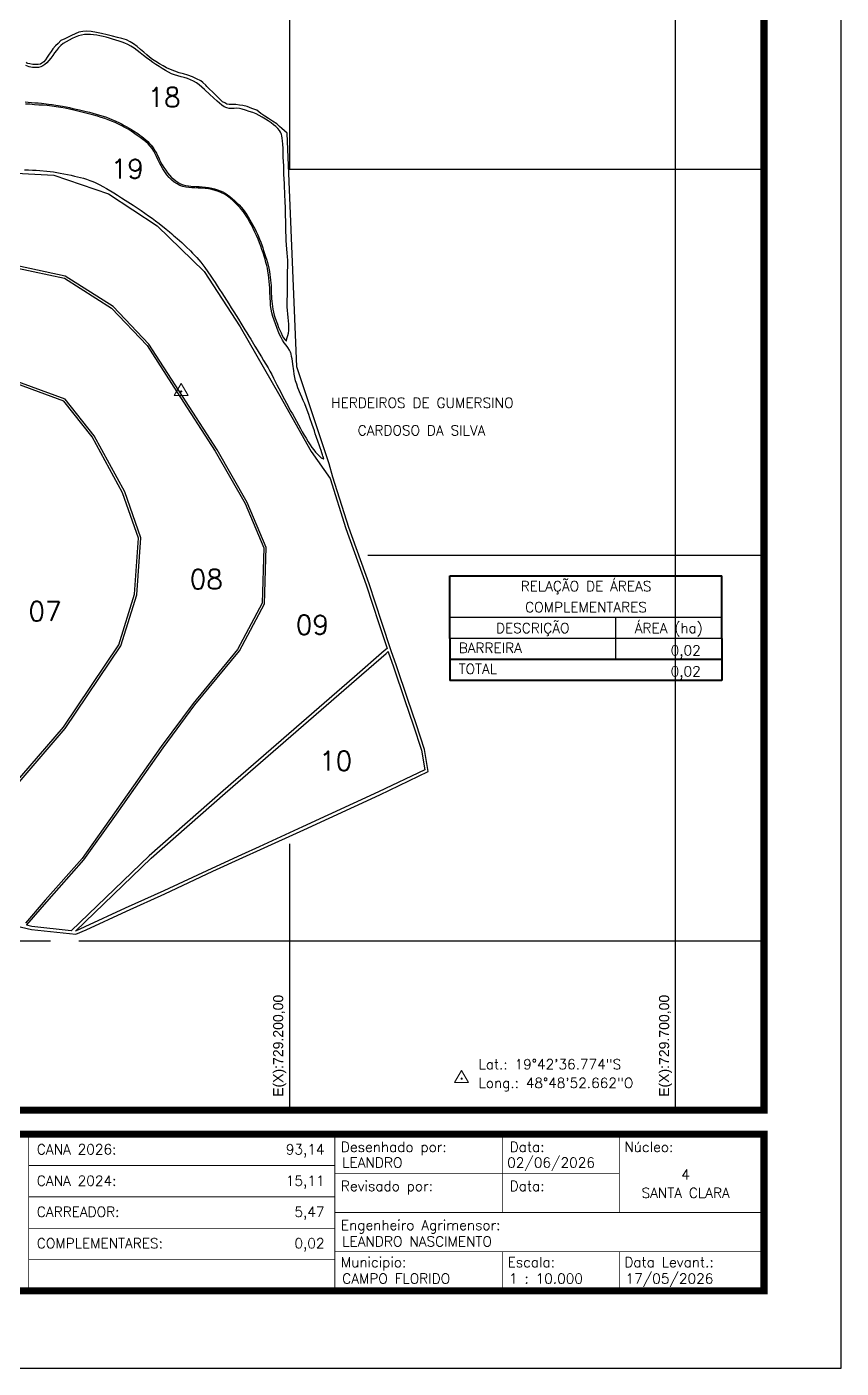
# Model space of a CAD drawing. Header units: millimetres. Extents: x 727815 to 729915, y 7817846 to 7820816.
# Drawn here: x 728860 to 729915, y 7817846 to 7819584 of the extents above; entities that cross this region are included whole.
import ezdxf
from ezdxf.enums import TextEntityAlignment as Align

# ---------------------------------------------------------------- set-up
doc = ezdxf.new("R2010")
doc.units = ezdxf.units.MM
doc.linetypes.add('LIN0', pattern=[0])
for name, color, linetype in [('0114001123', 1, 'Continuous'), ('0114001123007', 5, 'Continuous'), ('0114001123008', 5, 'Continuous'), ('0114001123009', 5, 'Continuous'), ('0114001123010', 5, 'Continuous'), ('MALHA', 8, 'Continuous'), ('MARGEM', 5, 'Continuous'), ('QUADRO_DE_AREAS_COMPLEMENTARES', 7, 'Continuous'), ('TEXTO', 7, 'Continuous')]:
    doc.layers.add(name, color=color, linetype=linetype)
doc.layers.add('0114001123018', color=5, linetype='Continuous', lineweight=25)
doc.layers.add('0114001123019', color=5, linetype='Continuous', lineweight=25)
doc.styles.add('Simplex', font='simplex.shx')
doc.styles.get("Standard").update_dxf_attribs({"font": 'arial.ttf'})

msp = doc.modelspace()

# ---------------------------------------------------------------- linework, layer by layer
at = {"layer": '0114001123', "linetype": 'Continuous'}
msp.add_lwpolyline([(728776.8, 7818435.5), (728865.8, 7818414.9), (728923.5, 7818408.6), (728936.6, 7818414.6), (728988.9, 7818438.7), (729038.9, 7818461.2), (729101.1, 7818490.4), (729139.8, 7818508), (729162.5, 7818518.5), (729218.7, 7818544.1), (729317.4, 7818589.3), (729379.8, 7818619.4), (729375.1, 7818648.2), (729364.1, 7818681.4), (729353.6, 7818712.8), (729338.7, 7818756.3), (729332, 7818775.9), (729319.7, 7818812.6), (729303.2, 7818862.5), (729277.1, 7818935.6), (729256.5, 7819000.8), (729251.7, 7819018.2), (729209.7, 7819143.7), (729197, 7819446.4), (729190.4, 7819452.5), (729187.1, 7819455.4), (729183.6, 7819458.6), (729178.2, 7819462.1), (729173.1, 7819465.4), (729168.1, 7819468.8), (729163.1, 7819472.3), (729157.7, 7819476.2), (729151.5, 7819478.7), (729145.4, 7819481.1), (729139.8, 7819482.6), (729135.3, 7819483.1), (729130.8, 7819483.6), (729126.1, 7819483.6), (729122.1, 7819483.6), (729119.1, 7819484.3), (729116.3, 7819485.8), (729113.4, 7819487.3), (729110.8, 7819489.9), (729107.7, 7819493), (729104.2, 7819496.3), (729100.3, 7819500.1), (729096.5, 7819503.8), (729095.3, 7819505.1), (729093.3, 7819507.1), (729091.7, 7819508.7), (729087.9, 7819512.1), (729085.3, 7819514.5), (729079.8, 7819517.2), (729074.5, 7819519.8), (729068.7, 7819521.9), (729062.8, 7819523.4), (729057.3, 7819524.7), (729051.7, 7819526.9), (729046.1, 7819529.1), (729041, 7819531.4), (729036.4, 7819534), (729031.7, 7819536.6), (729027.2, 7819539.4), (729022.7, 7819542.1), (729018.8, 7819545), (729015.2, 7819548.2), (729011.4, 7819551.6), (729007.2, 7819555.2), (729002.8, 7819559), (728998.3, 7819562.3), (728993.9, 7819564.9), (728989.2, 7819567.6), (728983.1, 7819569.2), (728977.4, 7819570.7), (728971, 7819572.3), (728963.9, 7819574), (728956.7, 7819575.7), (728950.1, 7819577), (728943.3, 7819578.4), (728937.2, 7819578.9), (728932.5, 7819578.2), (728927.5, 7819577.6), (728922.5, 7819575.3), (728917.9, 7819573.3), (728913.4, 7819571.1), (728909, 7819569), (728904.1, 7819566.5), (728900.4, 7819562.9), (728897, 7819559.6), (728893.8, 7819556), (728891.3, 7819552.4), (728888.8, 7819548.8), (728886.3, 7819545), (728884, 7819541.5), (728881.9, 7819539.1), (728879.4, 7819537.2), (728877.6, 7819535.8), (728874.8, 7819535.6), (728871.1, 7819535.4), (728867.5, 7819535.7), (728863.7, 7819536.4), (728860.9, 7819536.9), (728859.5, 7819538.5)], dxfattribs=at)
at = {"layer": '0114001123007'}
msp.add_lwpolyline([(728762.6, 7819110.3), (728765.4, 7819054.5), (728772.3, 7818912.1), (728778.2, 7818791.3), (728783.9, 7818663.6), (728788.2, 7818564.8), (728789, 7818551.5), (728796, 7818557.7), (728842.6, 7818601.9), (728907.4, 7818677.1), (728979, 7818783.7), (728999.5, 7818849.2), (729004.7, 7818922), (728983.9, 7818980.6), (728944.5, 7819053), (728908, 7819099.3), (728822, 7819130.7), (728790.3, 7819122.8), (728765.7, 7819112.4)], close=True, dxfattribs=at)
at = {"layer": '0114001123008'}
for points in [[(728847.7, 7819271.7), (728908.6, 7819258.6), (728969.8, 7819219.7), (729015.8, 7819171.5), (729054.4, 7819111.4), (729103.7, 7819034.8), (729142.7, 7818966.6), (729166.9, 7818909.3), (729164.8, 7818837.5), (729132.8, 7818777.5), (729075.3, 7818707.6), (729034.1, 7818652.1), (728973.7, 7818566.1), (728931.6, 7818506.9), (728883.8, 7818452.9), (728858, 7818423)], [(728844.7, 7818599.9), (728909.7, 7818675.3), (728981.7, 7818782.4), (729002.4, 7818848.6), (729007.7, 7818922.4), (728986.7, 7818981.8), (728947, 7819054.6), (728909.8, 7819101.8), (728822.1, 7819133.9)]]:
    msp.add_lwpolyline(points, dxfattribs=at)
at = {"layer": '0114001123009'}
msp.add_lwpolyline([(728821, 7819395.9), (728895, 7819392.3), (728965.7, 7819368.2), (729028.8, 7819326.6), (729089.8, 7819267.4), (729136.1, 7819195.6), (729187.6, 7819106.1), (729228.2, 7819034.3), (729252.9, 7818999), (729273.3, 7818934.4), (729299.4, 7818861.2), (729315.9, 7818811.3), (729326.8, 7818778.9), (729322.7, 7818775.7), (729284.2, 7818742.4), (729114.2, 7818594.3), (729018.5, 7818510.2), (728917.3, 7818413.3), (728866.5, 7818418.8), (728859.6, 7818420.4), (728860.1, 7818420.9), (728886, 7818450.9), (728933.9, 7818505), (728976.2, 7818564.4), (729036.5, 7818650.3), (729077.6, 7818705.8), (729135.3, 7818775.8), (729167.8, 7818836.7), (729169.9, 7818909.9), (729145.4, 7818968), (729106.3, 7819036.3), (729056.9, 7819113), (729018.1, 7819173.4), (728971.7, 7819222), (728909.7, 7819261.4), (728847.8, 7819274.8)], dxfattribs=at)
at = {"layer": '0114001123010'}
msp.add_lwpolyline([(729328.1, 7818774.9), (729328.2, 7818774.6), (729334.9, 7818755), (729349.8, 7818711.5), (729360.3, 7818680.1), (729371.2, 7818647.3), (729375.4, 7818621.7), (729315.7, 7818593), (729217, 7818547.8), (729160.8, 7818522.1), (729138.1, 7818511.6), (729099.4, 7818494), (729037.2, 7818464.8), (728987.2, 7818442.4), (728934.9, 7818418.3), (728922.9, 7818412.7), (729021.1, 7818507.2), (729116.8, 7818591.3), (729286.9, 7818739.4), (729325.3, 7818772.6)], close=True, dxfattribs=at)
at = {"layer": '0114001123018'}
msp.add_lwpolyline([(728857.7, 7819487), (728861.8, 7819486.6), (728866.1, 7819486.2), (728870.3, 7819486), (728874.6, 7819485.8), (728879.1, 7819485.3), (728888.1, 7819484.2), (728892.7, 7819483.6), (728897.3, 7819483), (728906.2, 7819481.5), (728910.7, 7819480.6), (728915.1, 7819479.7), (728919.5, 7819478.7), (728923.9, 7819477.7), (728928.2, 7819476.8), (728936.7, 7819474.7), (728941.1, 7819473.7), (728945.5, 7819472.6), (728949.9, 7819471.4), (728954.2, 7819470), (728958.7, 7819468.7), (728963.1, 7819467.3), (728967.2, 7819465.6), (728975.1, 7819462.3), (728978.9, 7819460.6), (728982.4, 7819458.6), (728985.9, 7819456.7), (728989.4, 7819454.8), (728992.6, 7819452.9), (728995.5, 7819451.2), (728998.3, 7819449.5), (729003.6, 7819446), (729006.2, 7819444.2), (729008.8, 7819442.2), (729011.5, 7819440.1), (729016.6, 7819435.7), (729019, 7819433.4), (729021, 7819431.1), (729022.7, 7819428.7), (729024.4, 7819426.2), (729026.1, 7819423.5), (729027.8, 7819420.6), (729029.4, 7819417.8), (729030.8, 7819414.8), (729032, 7819411.9), (729033.4, 7819408.8), (729035.2, 7819405.5), (729037.3, 7819402.2), (729039.8, 7819398.7), (729042.3, 7819395.3), (729047.5, 7819389.3), (729050.2, 7819386.9), (729052.9, 7819385), (729056, 7819382.6), (729059.1, 7819381), (729062.3, 7819379.8), (729065.8, 7819379), (729069.2, 7819378.4), (729072.4, 7819378), (729079.3, 7819377.6), (729083.1, 7819377.3), (729087.1, 7819377.1), (729091.2, 7819376.8), (729095.3, 7819376.3), (729099.4, 7819375.4), (729103.2, 7819374.4), (729106.9, 7819373.3), (729110.3, 7819372), (729113.7, 7819370.4), (729116.8, 7819368.7), (729119.8, 7819366.6), (729122.8, 7819364.4), (729125.8, 7819362), (729128.8, 7819359.3), (729131.8, 7819356.5), (729134.8, 7819353.6), (729137.5, 7819350.6), (729140.1, 7819347.6), (729142.5, 7819344.5), (729144.8, 7819341.3), (729146.8, 7819338.1), (729150.6, 7819331.5), (729152.4, 7819328.3), (729154, 7819325.2), (729155.6, 7819322.1), (729157.1, 7819319.1), (729158.6, 7819315.9), (729160, 7819312.7), (729161.5, 7819309.1), (729163, 7819305.5), (729164.2, 7819301.9), (729165.5, 7819298.2), (729166.6, 7819294.6), (729168, 7819290.7), (729169.2, 7819286.9), (729170.4, 7819283.2), (729171.5, 7819279.2), (729173.3, 7819271.5), (729174.1, 7819267.5), (729174.7, 7819263.6), (729175.2, 7819259.9), (729175.5, 7819256.2), (729175.9, 7819252.6), (729176.3, 7819249.1), (729176.5, 7819245.7), (729176.5, 7819242.2), (729176.6, 7819238.8), (729176.8, 7819235.5), (729176.9, 7819232.1), (729177.2, 7819228.8), (729177.7, 7819225.4), (729178.3, 7819222), (729178.8, 7819218.5), (729179.5, 7819214.7), (729180.4, 7819210.8), (729181.5, 7819206.8), (729184.5, 7819199), (729186.1, 7819195), (729187.5, 7819191.4), (729189.2, 7819187.7), (729190.9, 7819184.4), (729192.4, 7819181.6), (729194, 7819179.4), (729195.4, 7819177.8), (729196.2, 7819177.2), (729196.3, 7819178.8), (729197.1, 7819181.7), (729198, 7819184.5), (729198.7, 7819187.5), (729199.2, 7819191.1), (729199.4, 7819195.2), (729199.2, 7819199.2), (729198.5, 7819207.8), (729197.9, 7819212.4), (729197.5, 7819217), (729197.3, 7819221.6), (729197.3, 7819226.1), (729197.3, 7819230.9), (729197.4, 7819235.9), (729197.5, 7819241.2), (729197.6, 7819252.1), (729197.7, 7819257.6), (729197.8, 7819263.1), (729197.8, 7819268.2), (729198, 7819272.9), (729198.1, 7819277.4), (729198, 7819281.9), (729197.7, 7819286.5), (729197.2, 7819291.4), (729196.8, 7819296.5), (729196.3, 7819301.8), (729195.8, 7819307.4), (729195.7, 7819313), (729195.5, 7819318.6), (729195.3, 7819324.3), (729195.3, 7819330.3), (729195.2, 7819342.2), (729195, 7819348.1), (729194.4, 7819359.7), (729194.2, 7819365.1), (729194.2, 7819370.4), (729193.9, 7819375.9), (729193.6, 7819381.5), (729192.8, 7819393), (729192.7, 7819398.7), (729192.7, 7819404.4), (729192.4, 7819410), (729192.1, 7819415.5), (729192, 7819421.2), (729191.8, 7819426.8), (729191.5, 7819432.2), (729191.1, 7819436.6), (729190.7, 7819440), (729190.1, 7819443), (729189.8, 7819444.7), (729189.8, 7819444.7), (729189.4, 7819446), (729188.4, 7819448), (729187.1, 7819450.1), (729185.1, 7819452.6), (729182.5, 7819455.1), (729179.6, 7819457.5), (729176.3, 7819460), (729172.7, 7819462.5), (729168.9, 7819464.9), (729165, 7819467.2), (729161.1, 7819469.5), (729156.9, 7819471.5), (729152.5, 7819473.2), (729147.9, 7819474.8), (729143.2, 7819476.5), (729138.9, 7819477.9), (729135.3, 7819478.6), (729132, 7819478.9), (729128.7, 7819478.7), (729125.4, 7819478.6), (729122.2, 7819478.7), (729118.9, 7819479.3), (729115.5, 7819480.7), (729112.6, 7819483), (729109.7, 7819485.4), (729106.6, 7819487.9), (729096.8, 7819496.8), (729090, 7819503), (729086.6, 7819506.2), (729083.2, 7819509.2), (729079.8, 7819511.9), (729076, 7819514.1), (729072.1, 7819515.9), (729068, 7819517.3), (729063.9, 7819518.6), (729059.8, 7819519.7), (729055.6, 7819520.8), (729051.4, 7819522), (729047.3, 7819523.7), (729043.3, 7819525.6), (729039.4, 7819527.8), (729035.4, 7819530.3), (729031.3, 7819532.8), (729027.2, 7819535.4), (729023.2, 7819538.1), (729019.1, 7819541), (729014.9, 7819544.1), (729010.9, 7819547.3), (729006.9, 7819550.5), (729002.9, 7819553.7), (728998.8, 7819556.7), (728994.8, 7819559.3), (728990.9, 7819561.4), (728987.1, 7819563.1), (728983.3, 7819564.4), (728979.4, 7819565.7), (728975.3, 7819567.2), (728971.1, 7819568.6), (728967, 7819569.8), (728962.9, 7819570.8), (728958.7, 7819571.7), (728954.5, 7819572.6), (728950.4, 7819573.4), (728946.5, 7819574), (728942.5, 7819574.3), (728938.4, 7819574.3), (728934.5, 7819574.3), (728930.7, 7819573.7), (728926.9, 7819572.7), (728922.7, 7819571), (728918.6, 7819569.2), (728914.7, 7819567.2), (728910.7, 7819565.1), (728907, 7819562.8), (728903.8, 7819560.1), (728900.9, 7819557), (728898.3, 7819553.8), (728895.8, 7819550.5), (728893.5, 7819547.2), (728891.1, 7819543.9), (728888.5, 7819540.6), (728885.9, 7819537.8), (728883.3, 7819535.5), (728880.8, 7819533.8), (728878.1, 7819532.7), (728875, 7819531.9), (728871.3, 7819531.6), (728867.3, 7819531.7), (728862.9, 7819532.6), (728858.6, 7819534.3)], dxfattribs=at)
at = {"layer": '0114001123019'}
msp.add_lwpolyline([(728856.9, 7819398.9), (728862, 7819398.9), (728867.1, 7819398.8), (728872, 7819398.5), (728876.7, 7819398.2), (728885.8, 7819397.5), (728890.2, 7819397), (728894.4, 7819396.4), (728898.7, 7819395.8), (728903.2, 7819395), (728907.9, 7819394.1), (728912.6, 7819393.2), (728917.2, 7819392.1), (728921.6, 7819391.1), (728925.6, 7819390.1), (728929.3, 7819389.1), (728933.2, 7819388.1), (728937.3, 7819386.9), (728941.5, 7819385.4), (728945.3, 7819384), (728948.3, 7819382.7), (728951.2, 7819381.5), (728954.6, 7819379.8), (728958.6, 7819377.6), (728963.1, 7819374.9), (728972.7, 7819369.3), (728977.6, 7819366.2), (728982.4, 7819363), (728987.4, 7819359.7), (728997.7, 7819353.2), (729002.9, 7819349.9), (729007.9, 7819346.5), (729012.7, 7819343.1), (729017.5, 7819339.7), (729022.1, 7819336.3), (729026.7, 7819332.9), (729031.3, 7819329.5), (729040.4, 7819322.3), (729044.6, 7819318.7), (729047.7, 7819316.1), (729049.6, 7819314.6), (729052.7, 7819311.9), (729054.8, 7819310), (729057.7, 7819307.4), (729060.6, 7819304.8), (729063.5, 7819302.2), (729066.3, 7819299.5), (729071.9, 7819294.1), (729074.7, 7819291.2), (729080.1, 7819285.6), (729082.8, 7819282.5), (729085.4, 7819279.3), (729088.1, 7819276), (729090.6, 7819272.5), (729098.2, 7819261.5), (729101, 7819257.4), (729103.8, 7819253.1), (729106.6, 7819248.7), (729109.4, 7819244.2), (729112.4, 7819239.6), (729118.5, 7819230.2), (729121.7, 7819225.3), (729124.8, 7819220.3), (729128.1, 7819215.3), (729131.1, 7819210.3), (729134.2, 7819205.5), (729137, 7819200.6), (729139.9, 7819196.1), (729142.5, 7819191.9), (729144.9, 7819187.8), (729147.4, 7819183.8), (729149.9, 7819179.6), (729155.4, 7819170.8), (729158.2, 7819166.1), (729161, 7819161.4), (729163.9, 7819156.7), (729166.7, 7819152), (729169.6, 7819147.3), (729172.4, 7819142.7), (729174.9, 7819138.2), (729177.3, 7819133.8), (729179.5, 7819129.3), (729181.8, 7819124.9), (729184, 7819120.4), (729186.3, 7819115.7), (729188.8, 7819111), (729191.3, 7819106.3), (729193.8, 7819101.6), (729196.3, 7819097), (729198.7, 7819092.2), (729201.2, 7819087.4), (729203.9, 7819082.8), (729206.6, 7819078.1), (729209.3, 7819073.4), (729211.8, 7819068.7), (729214.3, 7819064), (729216.8, 7819059.7), (729219.2, 7819055.5), (729221.8, 7819051.3), (729224.4, 7819046.9), (729226.8, 7819042.8), (729229.2, 7819039.4), (729231.6, 7819036.3), (729234, 7819033.5), (729236.2, 7819031.1), (729238.2, 7819028.9), (729240, 7819027.2), (729241.4, 7819026.1), (729244.2, 7819024.8), (729244.7, 7819024.5), (729244.3, 7819025.9), (729243.8, 7819027.3), (729243.7, 7819027.6), (729243.5, 7819028.3), (729243, 7819029.9), (729242.1, 7819032.6), (729241.1, 7819035.6), (729239.9, 7819039.1), (729238.5, 7819042.6), (729237.3, 7819046.2), (729234.8, 7819053.5), (729233.6, 7819057.2), (729232.4, 7819060.8), (729229.6, 7819069), (729226.7, 7819077.8), (729225.1, 7819082.1), (729221.7, 7819091.1), (729220, 7819095.9), (729218.1, 7819100.3), (729216.2, 7819104.5), (729214.6, 7819108.6), (729211.2, 7819116.8), (729209.6, 7819121.3), (729208.1, 7819125.7), (729207.1, 7819130.1), (729206.4, 7819134.4), (729205.7, 7819138.7), (729204.5, 7819147.2), (729204, 7819151), (729203.6, 7819154.3), (729203, 7819157.4), (729202.2, 7819160.6), (729201.9, 7819161.6), (729201.4, 7819162.8), (729200, 7819165.6), (729198, 7819168.7), (729195.9, 7819171.9), (729193.5, 7819175), (729191.2, 7819178.3), (729189.2, 7819181.8), (729187.4, 7819185.8), (729185.6, 7819190.1), (729183.8, 7819194.7), (729182.1, 7819199.5), (729180.4, 7819204.3), (729178.8, 7819209.1), (729177.4, 7819213.9), (729176.5, 7819218.7), (729175.8, 7819223.5), (729175.4, 7819228.2), (729175.3, 7819233), (729174.9, 7819242), (729174.7, 7819246.2), (729174.4, 7819250.2), (729174, 7819254.3), (729173.5, 7819258.7), (729172.9, 7819263.1), (729172.3, 7819267.6), (729171.7, 7819271.5), (729170.8, 7819275.3), (729169.7, 7819279.2), (729168.6, 7819283.2), (729167.3, 7819287.2), (729166, 7819291.4), (729164.5, 7819295.7), (729163, 7819300.1), (729161.3, 7819304.7), (729159.4, 7819309.3), (729157.5, 7819313.9), (729155.3, 7819318.5), (729153.2, 7819323.1), (729150.9, 7819327.7), (729148.5, 7819332.3), (729145.8, 7819336.8), (729143.2, 7819341), (729140.4, 7819344.7), (729137.4, 7819348.3), (729134.1, 7819351.9), (729130.7, 7819355.5), (729127.2, 7819359.1), (729123.5, 7819362.4), (729119.8, 7819365.1), (729116, 7819367.4), (729112.2, 7819369.4), (729108.3, 7819371.1), (729104.1, 7819372.4), (729099.8, 7819373.7), (729095.4, 7819374.5), (729090.8, 7819375), (729086.3, 7819375.2), (729082, 7819375.5), (729077.7, 7819375.7), (729073.7, 7819375.9), (729069.8, 7819376.3), (729066.1, 7819376.8), (729062.2, 7819377.7), (729058.3, 7819379), (729054.6, 7819380.9), (729051, 7819383.1), (729047.7, 7819385.9), (729044.5, 7819389.1), (729041.4, 7819392.8), (729038.6, 7819396.7), (729036.3, 7819400.6), (729033.9, 7819404.4), (729031.6, 7819408.2), (729029.6, 7819412.3), (729027.7, 7819416.2), (729026.1, 7819419.9), (729024.3, 7819423.3), (729022.2, 7819426.6), (729019.7, 7819429.9), (729016.9, 7819433), (729013.7, 7819435.8), (729010.4, 7819438.6), (729006.8, 7819441.2), (729003, 7819443.8), (728995.1, 7819449.1), (728991, 7819451.6), (728987, 7819453.8), (728982.8, 7819456.1), (728978.6, 7819458.4), (728974.3, 7819460.4), (728969.8, 7819462.3), (728965.4, 7819464), (728960.8, 7819465.7), (728956.2, 7819467.1), (728951.5, 7819468.6), (728946.7, 7819470.1), (728936.5, 7819472.6), (728931.3, 7819473.9), (728920.9, 7819476.5), (728915.4, 7819477.7), (728909.7, 7819478.8), (728903.9, 7819479.9), (728898, 7819480.9), (728892.2, 7819481.7), (728886.4, 7819482.3), (728880.9, 7819482.9), (728875.3, 7819483.1), (728869.7, 7819483.4), (728864, 7819484), (728858.2, 7819484.3)], dxfattribs=at)
at = {"layer": 'MALHA', "color": 8}
for points in [[(729700, 7820716.5), (729700, 7819469.3)], [(729200, 7820057.7), (729200, 7819400)], [(729700, 7819469.3), (729700, 7818506), (729700, 7818180.9)], [(729198.9, 7819400), (729814.9, 7819400)], [(729301.7, 7818900), (729814.9, 7818900)], [(729200, 7818525.7), (729200, 7818506), (729200, 7818180.9)], [(727914.9, 7818400), (728890.5, 7818400)], [(728927.4, 7818400), (729814.9, 7818400)]]:
    msp.add_lwpolyline(points, dxfattribs=at)
at = {"layer": 'MARGEM', "color": 174, "linetype": 'LIN0', "flags": 128}
msp.add_lwpolyline([(729914.9, 7817846.5), (729914.9, 7820816.5), (727814.9, 7820816.5), (727814.9, 7817846.5)], close=True, dxfattribs=at)
at = {"layer": 'MARGEM', "color": 174, "linetype": 'LIN0', "const_width": 9.09, "flags": 128}
for points in [[(729814.9, 7818180.9), (729814.9, 7820716.5), (727914.9, 7820716.5), (727914.9, 7818180.9)], [(727914.9, 7818149.8), (729814.9, 7818149.8), (729814.9, 7817946.5), (727914.9, 7817946.5)]]:
    msp.add_lwpolyline(points, close=True, dxfattribs=at)
at = {"layer": 'MARGEM', "color": 174, "linetype": 'LIN0', "const_width": 1.01, "flags": 128}
for points in [[(728862.2, 7818149.8), (728862.2, 7817949)], [(729258.9, 7818149.8), (729258.9, 7817949)], [(729475.8, 7818048.1), (729475.8, 7818149.8)], [(729627.6, 7818048.1), (729627.6, 7818149.8)], [(728862.2, 7818109.1), (729258.9, 7818109.1)], [(729258.9, 7818099), (729627.6, 7818099)], [(728862.2, 7818068.5), (729258.9, 7818068.5)], [(729258.9, 7818048.1), (729815, 7818048.1)], [(728862.2, 7818027.8), (729258.9, 7818027.8)], [(729258.9, 7817997.3), (729814.9, 7817997.3)], [(729475.8, 7817997.3), (729475.8, 7817946.9)], [(729627.6, 7817997.3), (729627.6, 7817946.9)], [(728862.2, 7817987.1), (729258.9, 7817987.1)]]:
    msp.add_lwpolyline(points, dxfattribs=at)
at = {"layer": 'QUADRO_DE_AREAS_COMPLEMENTARES', "color": 174, "linetype": 'ByBlock', "lineweight": 40}
for p, q in [((729408.1, 7818791.8), (729408.1, 7818873.2)), ((729408.1, 7818873.2), (729760.4, 7818873.2)), ((729760.4, 7818791.8), (729760.4, 7818873.2)), ((729408.1, 7818791.8), (729408.1, 7818764.7)), ((729760.4, 7818791.8), (729760.4, 7818764.7)), ((729408.1, 7818764.7), (729408.1, 7818737.5)), ((729760.4, 7818764.7), (729408.1, 7818764.7)), ((729760.4, 7818764.7), (729760.4, 7818737.5)), ((729760.4, 7818737.5), (729408.1, 7818737.5))]:
    msp.add_line(p, q, dxfattribs=at)
at = {"layer": 'QUADRO_DE_AREAS_COMPLEMENTARES', "linetype": 'Continuous'}
for p, q in [((729760.4, 7818818.9), (729408.1, 7818818.9)), ((729622.5, 7818818.9), (729622.5, 7818764.7)), ((729760.4, 7818791.8), (729408.1, 7818791.8))]:
    msp.add_line(p, q, dxfattribs=at)
at = {"layer": 'TEXTO', "color": 7, "lineweight": 9, "flags": 128}
for points in [[(729050.9, 7819106.8), (729069, 7819106.8), (729059.9, 7819122.4)], [(729414.1, 7818216.5), (729432.2, 7818216.5), (729423.2, 7818232.1)]]:
    msp.add_lwpolyline(points, close=True, dxfattribs=at)
at = {"layer": 'TEXTO', "color": 7, "lineweight": 9, "const_width": 1.41, "flags": 128}
for points in [[(729059.2, 7819112, -1), (729060.6, 7819112, -1)], [(729422.5, 7818221.7, -1), (729423.9, 7818221.7, -1)]]:
    msp.add_lwpolyline(points, format="xyb", close=True, dxfattribs=at)

# ---------------------------------------------------------------- texts
at = {"layer": 'MALHA'}
for s, p in [('E(X):729.200,00', (729195.9, 7818198)), ('E(X):729.700,00', (729695.9, 7818198))]:
    msp.add_text(s, height=13, rotation=90, dxfattribs=at).set_placement(p, align=Align.BOTTOM_LEFT)
at = {"layer": 'MARGEM', "color": 7, "linetype": 'Continuous', "style": 'Simplex'}
for s, p in [('CANA 2026:', (728872.9, 7818136.5)), ('LEANDRO', (729268.5, 7818119.4)), ('02/06/2026', (729482.2, 7818119.4)), ('CANA 2024:', (728872.9, 7818095.8)), ('CARREADOR:', (728872.9, 7818055.5)), ('COMPLEMENTARES:', (728872.9, 7818014.8)), ('LEANDRO NASCIMENTO', (729268.5, 7818017.2)), ('CAMPO FLORIDO', (729268.5, 7817969.1)), ('1 : 10.000', (729484.5, 7817969.1)), ('17/05/2026', (729635.6, 7817969.1))]:
    msp.add_text(s, height=13, dxfattribs=at).set_placement(p, align=Align.TOP_LEFT)
for s, p in [('93,14', (729245.6, 7818136.5)), ('15,11', (729245.6, 7818095.8)), ('5,47', (729245.6, 7818055.5)), ('0,02', (729245.6, 7818014.8))]:
    msp.add_text(s, height=13, dxfattribs=at).set_placement(p, align=Align.TOP_RIGHT)
at = {"layer": 'MARGEM', "color": 7, "linetype": 'Continuous', "lineweight": 9, "style": 'Simplex'}
for s, p in [('Desenhado por:', (729266.8, 7818139.7)), ('Data:', (729485.4, 7818139.7)), ('Núcleo:', (729633.9, 7818139.7)), ('Revisado por:', (729266.8, 7818089)), ('Data:', (729485.4, 7818089)), ('Engenheiro Agrimensor:', (729266.8, 7818038.4)), ('Municipio:', (729266.8, 7817990.3)), ('Escala:', (729482.8, 7817990.3)), ('Data Levant.:', (729633.9, 7817990.3))]:
    msp.add_text(s, height=13, dxfattribs=at).set_placement(p, align=Align.TOP_LEFT)
at = {"layer": 'MARGEM', "color": 7, "linetype": 'Continuous', "style": 'Simplex'}
for s, p in [('4', (729713.4, 7818097.6)), ('SANTA CLARA', (729713.4, 7818073.6))]:
    msp.add_text(s, height=13, dxfattribs=at).set_placement(p, align=Align.MIDDLE_CENTER)
at = {"layer": 'QUADRO_DE_AREAS_COMPLEMENTARES', "linetype": 'Continuous', "style": 'Simplex'}
for s, p in [('RELAÇÃO DE ÁREAS', (729584.3, 7818859.7)), ('COMPLEMENTARES', (729584.3, 7818832.5)), ('DESCRIÇÃO', (729515.3, 7818805.4)), ('ÁREA (ha)', (729691.5, 7818805.4))]:
    msp.add_text(s, height=13, dxfattribs=at).set_placement(p, align=Align.MIDDLE_CENTER)
for s, p in [('BARREIRA', (729419.4, 7818779.6)), ('TOTAL', (729419.4, 7818752.4))]:
    msp.add_text(s, height=13, dxfattribs=at).set_placement(p, align=Align.MIDDLE_LEFT)
for p in [(729733, 7818769.9), (729733, 7818742.8)]:
    msp.add_text('0,02', height=13, dxfattribs=at).set_placement(p, align=Align.RIGHT)
at = {"layer": 'TEXTO', "linetype": 'Continuous', "style": 'Simplex'}
for s, height, p in [('18', 25, (729016.3, 7819480.6)), ('19', 25, (728968.6, 7819387.9)), ('HERDEIROS DE GUMERSINO', 13, (729254.2, 7819090.7)), ('CARDOSO DA SILVA', 13, (729288.5, 7819055)), ('08', 25, (729071, 7818856.1)), ('07', 25, (728862.1, 7818814.6)), ('09', 25, (729208.4, 7818797.1)), ('10', 25, (729238.6, 7818621))]:
    msp.add_text(s, height=height, dxfattribs=at).set_placement(p)
at = {"layer": 'TEXTO', "linetype": 'ByBlock', "style": 'Simplex'}
for s, p in [('Lat.: 19°42\'36.774"S', (729445, 7818233.7)), ('Long.: 48°48\'52.662"O', (729445, 7818209.5))]:
    msp.add_text(s, height=13, dxfattribs=at).set_placement(p)

doc.saveas('drawing.dxf')
